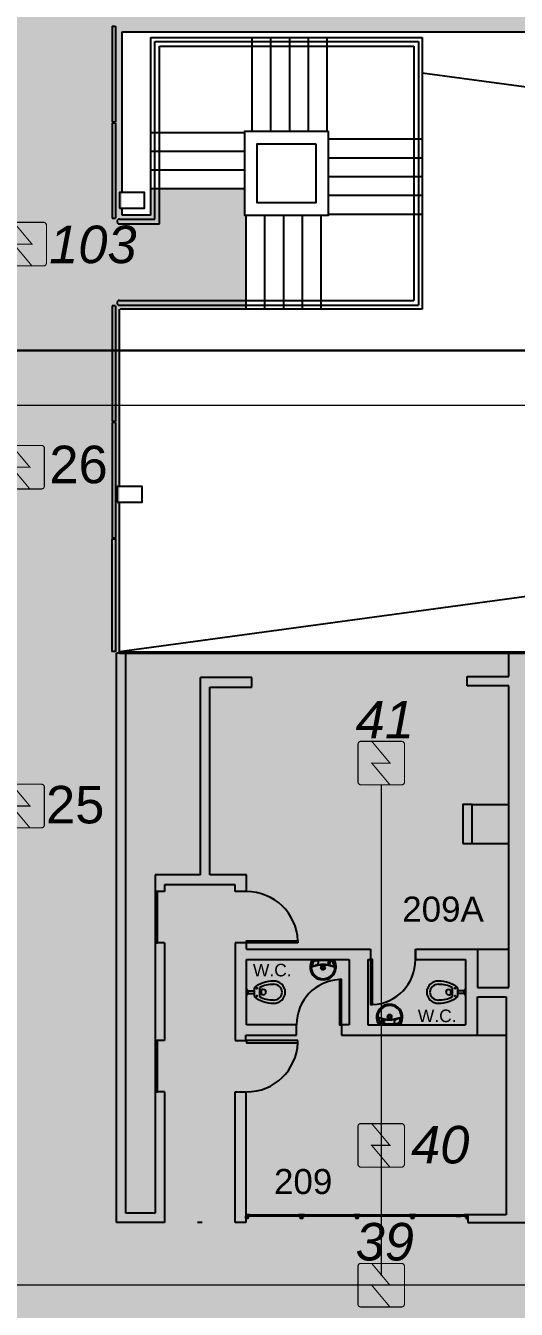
# Model space of a CAD drawing. Header units: metres. Extents: x -331 to 2982, y 362 to 2539.
# Drawn here: x 771.62 to 779.47, y 1904.12 to 1924.64 of the extents above; entities that cross this region are included whole.
import ezdxf
from ezdxf.enums import TextEntityAlignment as Align

# ---------------------------------------------------------------- set-up
doc = ezdxf.new("R2010")
doc.units = ezdxf.units.M
doc.layers.add('_corredores', color=251, linetype='Continuous', plot=False)
doc.layers.add('_salas', color=251, linetype='Continuous', plot=False)
for name, color, linetype in [('ALV', 251, 'Continuous'), ('CX', 251, 'Continuous'), ('Det', 251, 'Continuous'), ('DET. FUMAÇA', 1, 'Continuous'), ('Det_Vigas', 251, 'Continuous'), ('Detector_antigo', 84, 'Continuous'), ('Div', 251, 'Continuous'), ('Est', 251, 'Continuous'), ('Mob', 251, 'Continuous'), ('Pis', 251, 'Continuous'), ('SALAS NOVAS', 7, 'Continuous'), ('Texto_Salas', 251, 'Continuous'), ('vid', 251, 'Continuous')]:
    doc.layers.add(name, color=color, linetype=linetype)
doc.layers.add('Botoeira_antiga', color=74, linetype='Continuous', lineweight=30)
doc.styles.add('ARIAL', font='arial.ttf')
doc.styles.add('DESTAQUE', font='arial.ttf', dxfattribs={"height": 0.4})
doc.styles.add('X3G_ENTITY_1416BAE9', font='arial.ttf', dxfattribs={"height": 0.6})
doc.styles.add('X3G_ENTITY_1416BC2E', font='arial.ttf', dxfattribs={"height": 0.6})
doc.styles.add('X3G_ENTITY_1416BC38', font='arial.ttf', dxfattribs={"height": 0.6})
doc.styles.add('X3G_ENTITY_1416BC42', font='arial.ttf', dxfattribs={"height": 0.6})
doc.styles.add('X3G_ENTITY_1416BC45', font='arial.ttf', dxfattribs={"height": 0.6})
doc.styles.add('X3G_ENTITY_1416BC65', font='arial.ttf', dxfattribs={"height": 0.6})

# ---------------------------------------------------------------- blocks, each defined once
blk = doc.blocks.new('Detector de fumaça')
at = {"layer": 'DET. FUMAÇA', "linetype": 'Continuous', "lineweight": 15, "const_width": 0.0187}
blk.add_lwpolyline([(774.599, 539.816), (775.249, 539.816, -0.414214), (775.296, 539.769), (775.296, 539.167, -0.414214), (775.249, 539.12), (774.599, 539.12, -0.414214), (774.553, 539.167), (774.553, 539.769, -0.414214)], format="xyb", close=True, dxfattribs=at)
blk.add_lwpolyline([(774.773, 539.816), (775.064, 539.468), (774.773, 539.468), (775.064, 539.12)], dxfattribs=at)

msp = doc.modelspace()

# ---------------------------------------------------------------- hatches: boundary and pattern name
at = {"layer": '_corredores', "transparency": 33554508}
h = msp.add_hatch(color=256, dxfattribs=at)
h.dxf.hatch_style = 1
h.paths.add_polyline_path([(851.609, 1924.544), (870.379, 1924.544), (870.379, 1926.38), (870.189, 1926.38), (870.189, 1926.577), (870.003, 1926.764), (866.304, 1926.765), (866.288, 1926.731), (866.184, 1926.814), (865.422, 1927.574), (863.994, 1927.574), (862.566, 1927.574), (861.756, 1926.765), (861.72, 1926.765), (861.716, 1926.764), (861.703, 1926.763), (861.685, 1926.763), (858.091, 1926.765), (857.744, 1926.418), (857.397, 1926.765), (853.804, 1926.765), (853.788, 1926.731), (853.684, 1926.814), (852.922, 1927.574), (851.494, 1927.574), (849.748, 1927.574), (849.748, 1926.814), (849.608, 1926.814), (849.608, 1929.894), (841.234, 1929.894), (841.234, 1928.054), (840.474, 1928.054), (840.474, 1927.096), (840.756, 1926.814), (840.374, 1926.432), (840.042, 1926.765), (836.434, 1926.765), (836.419, 1926.731), (836.314, 1926.814), (835.553, 1927.574), (834.124, 1927.574), (832.696, 1927.574), (831.886, 1926.765), (831.85, 1926.765), (831.847, 1926.764), (831.833, 1926.763), (831.815, 1926.763), (828.221, 1926.765), (827.874, 1926.418), (827.528, 1926.765), (823.934, 1926.765), (823.918, 1926.731), (823.814, 1926.814), (823.052, 1927.574), (821.624, 1927.574), (820.195, 1927.574), (819.385, 1926.765), (819.35, 1926.765), (819.346, 1926.764), (819.333, 1926.763), (819.315, 1926.763), (815.721, 1926.765), (815.374, 1926.418), (815.027, 1926.765), (811.434, 1926.765), (811.418, 1926.731), (811.314, 1926.814), (810.552, 1927.574), (809.124, 1927.574), (807.695, 1927.574), (806.886, 1926.765), (806.85, 1926.765), (806.846, 1926.764), (806.833, 1926.763), (806.815, 1926.763), (803.221, 1926.765), (802.874, 1926.418), (802.527, 1926.765), (798.934, 1926.765), (798.918, 1926.731), (798.814, 1926.814), (798.052, 1927.574), (796.624, 1927.574), (795.195, 1927.574), (794.386, 1926.765), (794.35, 1926.765), (794.346, 1926.764), (794.333, 1926.763), (794.315, 1926.763), (790.721, 1926.765), (790.374, 1926.418), (790.027, 1926.765), (786.434, 1926.765), (786.418, 1926.731), (786.314, 1926.814), (785.552, 1927.574), (784.124, 1927.574), (782.696, 1927.574), (781.886, 1926.765), (781.85, 1926.765), (781.846, 1926.764), (781.833, 1926.763), (781.815, 1926.763), (778.221, 1926.765), (777.874, 1926.418), (777.527, 1926.765), (773.934, 1926.765), (773.918, 1926.731), (773.814, 1926.814), (773.052, 1927.574), (771.624, 1927.574), (770.196, 1927.574), (769.386, 1926.765), (769.35, 1926.765), (769.347, 1926.764), (769.333, 1926.763), (769.315, 1926.763), (765.615, 1926.764), (765.429, 1926.577), (765.429, 1926.38), (765.239, 1926.38), (765.239, 1924.544), (770.084, 1924.544), (770.084, 1914.631), (770.394, 1914.631), (770.394, 1905.511), (765.009, 1905.511), (765.009, 1910.811), (763.809, 1910.811), (763.809, 1905.511), (755.909, 1905.511), (755.909, 1910.811), (754.809, 1910.811), (754.809, 1905.511), (746.059, 1905.511), (746.059, 1901.896), (748.429, 1901.896), (748.429, 1903.596), (748.029, 1903.596), (748.029, 1903.796), (754.454, 1903.796), (754.454, 1903.596), (754.129, 1903.596), (754.129, 1901.896), (754.454, 1901.896), (754.454, 1901.696), (754.454, 1901.171), (757.954, 1901.171), (757.954, 1903.571), (757.954, 1903.771), (768.009, 1903.771), (768.009, 1903.751), (768.814, 1903.751), (768.814, 1895.791), (767.984, 1895.791), (767.984, 1895.771), (762.344, 1895.771), (761.069, 1895.771), (761.069, 1893.046), (754.154, 1893.046), (752.479, 1893.046), (752.479, 1860.521), (752.479, 1859.096), (752.479, 1857.621), (754.079, 1857.621), (754.079, 1860.546), (753.904, 1860.546), (753.904, 1863.421), (754.169, 1863.421), (754.169, 1887.631), (760.804, 1887.631), (760.804, 1887.721), (768.909, 1887.721), (770.309, 1887.721), (771.909, 1887.721), (773.009, 1887.721), (775.859, 1887.721), (775.859, 1886.621), (777.159, 1886.621), (777.159, 1887.721), (788.759, 1887.721), (788.759, 1886.621), (790.059, 1886.621), (790.059, 1887.721), (802.309, 1887.721), (804.009, 1887.721), (844.959, 1887.721), (844.959, 1887.896), (845.259, 1887.896), (845.259, 1887.543), (845.259, 1863.221), (807.109, 1863.221), (807.109, 1860.671), (807.109, 1860.571), (806.556, 1860.571), (806.556, 1858.751), (806.556, 1855.871), (806.556, 1855.143), (807.956, 1855.143), (807.956, 1857.121), (809.134, 1857.121), (809.134, 1860.671), (845.259, 1860.671), (845.259, 1855.977), (846.384, 1855.977), (846.384, 1856.871), (846.034, 1856.871), (846.034, 1856.971), (846.434, 1856.971), (846.434, 1860.671), (849.184, 1860.671), (849.184, 1856.971), (849.584, 1856.971), (849.584, 1856.871), (849.234, 1856.871), (849.234, 1855.977), (850.459, 1855.977), (850.459, 1860.671), (859.459, 1860.671), (859.459, 1863.221), (849.559, 1863.221), (849.559, 1888.221), (849.659, 1888.221), (849.659, 1887.721), (854.289, 1887.721), (854.289, 1895.621), (859.259, 1895.621), (859.259, 1905.521), (857.359, 1905.521), (857.359, 1905.621), (858.034, 1905.621), (858.034, 1908.221), (853.709, 1908.221), (853.709, 1908.184), (853.609, 1908.184), (853.609, 1910.121), (850.859, 1910.121), (850.86, 1912.861), (849.659, 1912.861), (849.659, 1908.921), (852.409, 1908.921), (852.409, 1903.771), (852.409, 1895.701), (852.409, 1890.371), (849.559, 1890.371), (849.559, 1908.921), (849.559, 1912.961), (852.259, 1912.961), (852.259, 1914.631), (851.609, 1914.631)])
h.paths.add_polyline_path([(845.929, 1914.631), (846.006, 1914.631), (846.006, 1905.511), (844.999, 1905.511), (844.999, 1909.911), (845.009, 1910.811), (843.809, 1910.811), (843.809, 1905.511), (835.009, 1905.511), (835.009, 1910.811), (833.809, 1910.811), (833.809, 1905.511), (825.009, 1905.511), (825.009, 1910.811), (823.809, 1910.811), (823.809, 1905.511), (815.009, 1905.511), (815.009, 1910.811), (813.809, 1910.811), (813.809, 1905.511), (805.009, 1905.511), (805.009, 1910.811), (803.809, 1910.811), (803.809, 1905.511), (795.009, 1905.511), (795.009, 1910.811), (793.809, 1910.811), (793.809, 1905.511), (785.009, 1905.511), (785.009, 1910.811), (783.809, 1910.811), (783.809, 1905.511), (775.009, 1905.511), (775.009, 1910.811), (773.979, 1910.811), (773.979, 1905.511), (773.194, 1905.511), (773.194, 1914.631), (773.124, 1914.631), (773.124, 1920.111), (775.144, 1920.111), (775.144, 1921.611), (775.124, 1921.611), (775.124, 1922.031), (773.624, 1922.031), (773.624, 1921.611), (773.164, 1921.611), (773.164, 1924.544), (845.929, 1924.543), (845.929, 1921.611), (845.469, 1921.611), (845.469, 1922.031), (843.969, 1922.031), (843.969, 1921.611), (843.949, 1920.111), (845.929, 1920.111)], flags=16)
h.paths.add_polyline_path([(851.494, 1926.432), (851.112, 1926.814), (851.494, 1927.196), (851.876, 1926.814)], flags=16)
h.paths.add_polyline_path([(845.244, 1926.432), (844.862, 1926.814), (845.244, 1927.196), (845.626, 1926.814)], flags=16)
h.paths.add_polyline_path([(845.119, 1903.801), (845.119, 1895.821), (845.259, 1895.821), (845.259, 1890.321), (839.659, 1890.321), (775.859, 1890.321), (772.984, 1890.321), (772.984, 1895.791), (771.754, 1895.791), (771.754, 1903.746), (773.099, 1903.746), (773.099, 1903.801)], flags=16)
h.paths.add_polyline_path([(834.506, 1926.814), (834.124, 1926.432), (833.742, 1926.814), (834.124, 1927.196)], flags=16)
h.paths.add_polyline_path([(863.612, 1926.814), (863.994, 1927.196), (864.376, 1926.814), (863.994, 1926.432)], flags=16)
h.paths.add_polyline_path([(845.259, 1895.821), (845.259, 1890.321), (839.659, 1890.321), (775.859, 1890.321), (772.984, 1890.321), (772.984, 1895.821), (775.859, 1895.821), (839.659, 1895.821)], flags=0)
h.paths.add_polyline_path([(822.006, 1926.814), (821.624, 1926.432), (821.242, 1926.814), (821.624, 1927.196)], flags=16)
h.paths.add_polyline_path([(809.506, 1926.814), (809.124, 1926.432), (808.742, 1926.814), (809.124, 1927.196)], flags=16)
h.paths.add_polyline_path([(797.006, 1926.814), (796.624, 1926.432), (796.242, 1926.814), (796.624, 1927.196)], flags=16)
h.paths.add_polyline_path([(784.506, 1926.814), (784.124, 1926.432), (783.742, 1926.814), (784.124, 1927.196)], flags=16)
h.paths.add_polyline_path([(772.006, 1926.814), (771.624, 1926.432), (771.242, 1926.814), (771.624, 1927.196)], flags=16)
edge = h.paths.add_edge_path(flags=16)
edge.add_line((767.555, 1893.924), (767.408, 1893.821))
edge.add_line((767.408, 1893.821), (767.203, 1894.065))
edge.add_line((767.203, 1894.065), (766.309, 1893.171))
edge.add_arc((765.909, 1892.771), 0.565, -45, 45, ccw=False)
edge.add_line((766.309, 1892.372), (767.203, 1891.477))
edge.add_line((767.203, 1891.477), (767.408, 1891.721))
edge.add_line((767.408, 1891.721), (767.555, 1891.618))
edge.add_arc((765.909, 1892.771), 2.01, 35, 325, ccw=False)
at = {"layer": '_salas', "transparency": 33554559}
h = msp.add_hatch(color=256, dxfattribs=at)
h.dxf.hatch_style = 1
h.paths.add_polyline_path([(805.009, 1905.511), (813.809, 1905.511), (813.809, 1910.811), (815.009, 1910.811), (815.009, 1905.511), (823.809, 1905.511), (823.809, 1910.811), (825.009, 1910.811), (825.009, 1905.511), (833.809, 1905.511), (833.809, 1910.811), (835.009, 1910.811), (835.009, 1905.511), (843.809, 1905.511), (843.809, 1910.811), (845.009, 1910.811), (845.009, 1909.911), (844.999, 1909.911), (844.999, 1905.511), (846.006, 1905.511), (846.006, 1914.631), (773.194, 1914.631), (773.194, 1905.511), (773.979, 1905.511), (773.979, 1910.811), (775.009, 1910.811), (775.009, 1905.511), (783.809, 1905.511), (783.809, 1910.811), (785.009, 1910.811), (785.009, 1905.511), (793.809, 1905.511), (793.809, 1910.811), (795.009, 1910.811), (795.009, 1905.511), (803.809, 1905.511), (803.809, 1910.811), (805.009, 1910.811)])

# ---------------------------------------------------------------- linework, layer by layer
at = {"layer": 'ALV'}
for p, q in [((773.074, 1905.511), (773.074, 1914.611)), ((773.224, 1914.611), (773.074, 1914.611)), ((773.224, 1905.661), (773.224, 1914.611)), ((779.349, 1914.241), (779.349, 1914.611)), ((778.679, 1914.091), (778.679, 1914.241)), ((778.679, 1914.241), (779.349, 1914.241)), ((775.239, 1914.221), (774.419, 1914.221)), ((774.419, 1911.071), (774.419, 1914.221)), ((774.569, 1911.071), (774.569, 1914.071)), ((774.569, 1914.071), (775.239, 1914.071)), ((775.239, 1914.071), (775.239, 1914.221)), ((779.349, 1914.091), (778.679, 1914.091)), ((779.349, 1909.269), (779.349, 1914.091)), ((774.419, 1911.071), (773.694, 1911.071)), ((773.694, 1911.071), (773.694, 1910.801)), ((775.154, 1911.071), (774.569, 1911.071)), ((775.154, 1910.801), (775.154, 1911.071)), ((773.844, 1910.801), (773.694, 1910.801)), ((774.974, 1910.911), (773.844, 1910.911)), ((773.844, 1910.911), (773.844, 1910.801)), ((774.974, 1910.801), (774.974, 1910.911)), ((775.154, 1910.801), (774.974, 1910.801)), ((773.694, 1909.981), (773.694, 1908.421)), ((773.844, 1909.981), (773.694, 1909.981)), ((773.844, 1909.981), (773.844, 1908.421)), ((775.154, 1909.981), (774.974, 1909.981)), ((774.974, 1909.981), (774.974, 1908.421)), ((775.154, 1909.881), (775.154, 1909.981)), ((775.154, 1909.881), (777.134, 1909.881)), ((777.134, 1909.881), (777.134, 1909.714)), ((777.854, 1909.881), (777.854, 1909.714)), ((777.854, 1909.714), (777.854, 1909.881)), ((777.854, 1909.881), (778.844, 1909.881)), ((778.844, 1909.881), (778.844, 1909.269)), ((775.154, 1908.674), (775.154, 1909.714)), ((775.154, 1909.714), (776.794, 1909.714)), ((776.794, 1909.714), (776.794, 1908.674)), ((777.094, 1909.714), (777.094, 1908.674)), ((777.094, 1909.714), (777.134, 1909.714)), ((777.854, 1909.714), (778.654, 1909.714)), ((778.654, 1909.714), (778.654, 1908.674)), ((778.844, 1909.269), (779.304, 1909.269)), ((778.844, 1909.269), (779.349, 1909.269)), ((778.844, 1908.506), (778.844, 1909.119)), ((778.844, 1909.119), (779.304, 1909.119)), ((779.304, 1909.119), (779.304, 1905.636)), ((775.144, 1908.421), (775.144, 1908.506)), ((775.144, 1908.506), (775.954, 1908.506)), ((775.954, 1908.674), (775.154, 1908.674)), ((775.954, 1908.506), (775.954, 1908.674)), ((776.794, 1908.674), (776.674, 1908.674)), ((776.674, 1908.674), (776.674, 1908.506)), ((776.674, 1908.506), (778.844, 1908.506)), ((777.094, 1908.674), (778.654, 1908.674)), ((773.844, 1908.421), (773.694, 1908.421)), ((774.974, 1908.421), (775.144, 1908.421)), ((773.694, 1907.601), (773.694, 1905.661)), ((773.844, 1907.601), (773.694, 1907.601)), ((773.844, 1907.601), (773.844, 1905.511)), ((774.974, 1907.601), (775.144, 1907.601)), ((774.974, 1905.511), (774.974, 1907.601)), ((775.144, 1907.601), (775.144, 1905.511)), ((773.694, 1905.661), (773.224, 1905.661)), ((779.304, 1905.636), (778.694, 1905.636)), ((778.694, 1905.636), (778.694, 1905.511)), ((773.844, 1905.511), (773.074, 1905.511)), ((775.144, 1905.511), (774.974, 1905.511)), ((778.694, 1905.511), (779.409, 1905.511)), ((779.409, 1905.511), (780.124, 1905.511))]:
    msp.add_line(p, q, dxfattribs=at)
at = {"layer": 'Botoeira_antiga'}
msp.add_line((763.38, 1919.452), (871.635, 1919.452), dxfattribs=at)
at = {"layer": 'CX', "color": 251}
for points in [[(773.124, 1921.727), (773.523, 1921.727), (773.523, 1921.977), (773.124, 1921.977)], [(773.084, 1917.026), (773.484, 1917.026), (773.484, 1917.276), (773.084, 1917.276)]]:
    msp.add_lwpolyline(points, close=True, dxfattribs=at)
at = {"layer": 'CX'}
for points in [[(773.694, 1910.801), (773.694, 1909.981), (773.729, 1909.981), (773.729, 1910.801)], [(775.974, 1909.981), (775.154, 1909.981), (775.154, 1910.016), (775.974, 1910.016)], [(777.169, 1908.994), (777.169, 1909.714), (777.134, 1909.714), (777.134, 1908.994)], [(776.639, 1909.394), (776.639, 1908.674), (776.674, 1908.674), (776.674, 1909.394)], [(773.694, 1908.421), (773.694, 1907.601), (773.729, 1907.601), (773.729, 1908.421)], [(775.974, 1908.421), (775.154, 1908.421), (775.154, 1908.386), (775.974, 1908.386)], [(775.147, 1905.636), (775.144, 1905.636), (775.144, 1905.614), (775.147, 1905.614)], [(775.207, 1905.635), (775.148, 1905.635), (775.148, 1905.615), (775.207, 1905.615), (775.207, 1905.614), (775.147, 1905.614), (775.147, 1905.636), (775.207, 1905.636)], [(775.984, 1905.635), (776.029, 1905.635), (776.029, 1905.615), (775.984, 1905.615), (775.984, 1905.614), (776.03, 1905.614), (776.03, 1905.636), (775.984, 1905.636)], [(776.033, 1905.636), (776.03, 1905.636), (776.03, 1905.614), (776.033, 1905.614)], [(776.08, 1905.635), (776.034, 1905.635), (776.034, 1905.615), (776.08, 1905.615), (776.08, 1905.614), (776.033, 1905.614), (776.033, 1905.636), (776.08, 1905.636)], [(776.871, 1905.635), (776.917, 1905.635), (776.917, 1905.615), (776.871, 1905.615), (776.871, 1905.614), (776.918, 1905.614), (776.918, 1905.636), (776.871, 1905.636)], [(776.921, 1905.636), (776.918, 1905.636), (776.918, 1905.614), (776.921, 1905.614)], [(776.967, 1905.635), (776.922, 1905.635), (776.922, 1905.615), (776.967, 1905.615), (776.967, 1905.614), (776.921, 1905.614), (776.921, 1905.636), (776.967, 1905.636)], [(777.759, 1905.635), (777.804, 1905.635), (777.804, 1905.615), (777.759, 1905.615), (777.759, 1905.614), (777.805, 1905.614), (777.805, 1905.636), (777.759, 1905.636)], [(777.808, 1905.636), (777.805, 1905.636), (777.805, 1905.614), (777.808, 1905.614)], [(777.855, 1905.635), (777.809, 1905.635), (777.809, 1905.615), (777.855, 1905.615), (777.855, 1905.614), (777.808, 1905.614), (777.808, 1905.636), (777.855, 1905.636)], [(778.631, 1905.635), (778.69, 1905.635), (778.69, 1905.615), (778.631, 1905.615), (778.631, 1905.614), (778.691, 1905.614), (778.691, 1905.636), (778.631, 1905.636)], [(778.691, 1905.636), (778.694, 1905.636), (778.694, 1905.614), (778.691, 1905.614)]]:
    msp.add_lwpolyline(points, close=True, dxfattribs=at)
for points in [[(775.174, 1905.615), (775.174, 1905.575), (775.144, 1905.575), (775.144, 1905.615)], [(776.047, 1905.615), (776.047, 1905.575), (776.017, 1905.575), (776.017, 1905.615)], [(776.934, 1905.615), (776.934, 1905.575), (776.904, 1905.575), (776.904, 1905.615)], [(777.822, 1905.615), (777.822, 1905.575), (777.792, 1905.575), (777.792, 1905.615)], [(778.664, 1905.615), (778.664, 1905.575), (778.694, 1905.575), (778.694, 1905.615)]]:
    msp.add_lwpolyline(points, dxfattribs=at)
at = {"layer": 'CX', "color": 251, "true_color": 0x606060}
for centre, radius, start, end in [((775.154, 1909.981), 0.821, 2.4441, 90), ((777.134, 1909.714), 0.721, 272.783, 0), ((776.674, 1908.674), 0.721, 92.783, 180), ((775.154, 1908.421), 0.821, 270, 357.5559)]:
    msp.add_arc(centre, radius, start, end, dxfattribs=at)
at = {"layer": 'Det', "color": 251}
for p, q in [((841.129, 1923.891), (773.124, 1914.631)), ((777.964, 1923.89), (845.929, 1914.631))]:
    msp.add_line(p, q, dxfattribs=at)
at = {"layer": 'Det_Vigas', "color": 251}
for p, q in [((773.514, 1905.511), (773.404, 1905.511)), ((774.447, 1905.511), (774.372, 1905.511)), ((775.332, 1905.615), (775.257, 1905.615)), ((776.513, 1905.615), (776.438, 1905.615)), ((777.4, 1905.615), (777.325, 1905.615)), ((778.506, 1905.615), (778.581, 1905.615)), ((779.354, 1905.511), (779.464, 1905.511))]:
    msp.add_line(p, q, dxfattribs=at)
at = {"layer": 'Div', "color": 230, "linetype": 'Continuous', "lineweight": 0}
msp.add_line((871.689, 1918.572), (742.174, 1918.572), dxfattribs=at)
at = {"layer": 'Div', "color": 150, "linetype": 'Continuous', "lineweight": 0}
for p, q in [((777.307, 1912.507), (777.307, 1904.657)), ((847.293, 1904.51), (748.299, 1904.51))]:
    msp.add_line(p, q, dxfattribs=at)
at = {"layer": 'Est'}
msp.add_lwpolyline([(778.609, 1911.571), (778.759, 1911.571), (778.759, 1912.191), (778.609, 1912.191)], close=True, dxfattribs=at)
at = {"layer": 'Mob'}
for p, q in [((778.759, 1912.191), (779.349, 1912.191)), ((778.759, 1911.571), (779.349, 1911.571)), ((778.844, 1909.881), (779.349, 1909.881)), ((776.201, 1909.711), (776.552, 1909.711)), ((775.154, 1909.194), (775.154, 1909.234)), ((775.154, 1909.234), (775.165, 1909.234)), ((775.154, 1909.194), (775.154, 1909.153)), ((775.154, 1909.153), (775.165, 1909.153)), ((775.174, 1909.214), (775.174, 1909.225)), ((775.174, 1909.214), (775.174, 1909.174)), ((775.174, 1909.214), (775.274, 1909.214)), ((775.174, 1909.174), (775.274, 1909.174)), ((775.174, 1909.174), (775.174, 1909.163)), ((775.274, 1909.264), (775.274, 1909.124)), ((775.362, 1909.264), (775.362, 1909.124)), ((775.393, 1909.153), (775.393, 1909.234)), ((775.422, 1909.234), (775.393, 1909.234)), ((775.422, 1909.153), (775.393, 1909.153)), ((778.386, 1909.234), (778.415, 1909.234)), ((778.386, 1909.153), (778.415, 1909.153)), ((778.415, 1909.234), (778.415, 1909.153)), ((778.446, 1909.124), (778.446, 1909.264)), ((778.534, 1909.124), (778.534, 1909.264)), ((778.634, 1909.214), (778.534, 1909.214)), ((778.634, 1909.174), (778.534, 1909.174)), ((778.634, 1909.214), (778.634, 1909.225)), ((778.634, 1909.174), (778.634, 1909.214)), ((778.634, 1909.174), (778.634, 1909.163)), ((778.654, 1909.234), (778.643, 1909.234)), ((778.654, 1909.153), (778.643, 1909.153)), ((778.654, 1909.194), (778.654, 1909.234)), ((778.654, 1909.194), (778.654, 1909.153)), ((777.617, 1908.674), (777.266, 1908.674)), ((778.844, 1908.506), (779.304, 1908.506))]:
    msp.add_line(p, q, dxfattribs=at)
for points in [[(776.377, 1909.703, 0.019765), (776.251, 1909.698, 0.055725), (776.233, 1909.696, 0.26837), (776.2, 1909.66, 0.08527), (776.188, 1909.572, 0.373975), (776.377, 1909.408, 0.373975), (776.567, 1909.572, 0.08527), (776.555, 1909.66, 0.26837), (776.521, 1909.696, 0.055725), (776.503, 1909.698, 0.019765)], [(777.441, 1908.684, 0.019765), (777.567, 1908.689, 0.055725), (777.585, 1908.692, 0.26837), (777.618, 1908.728, 0.08527), (777.63, 1908.815, 0.373975), (777.441, 1908.98, 0.373975), (777.251, 1908.815, 0.08527), (777.263, 1908.728, 0.26837), (777.297, 1908.692, 0.055725), (777.315, 1908.689, 0.019765)]]:
    msp.add_lwpolyline(points, format="xyb", close=True, dxfattribs=at)
for points in [[(776.552, 1909.606, 0.09339), (776.539, 1909.66, 0.281673), (776.494, 1909.693, 0.022774), (776.404, 1909.698), (776.377, 1909.698), (776.35, 1909.698, 0.022774), (776.26, 1909.693, 0.281673), (776.215, 1909.66, 0.09339), (776.203, 1909.606)], [(776.552, 1909.606, -0.557482), (776.544, 1909.601, 0.068592), (776.44, 1909.631, 0.02486), (776.377, 1909.636, 0.02486), (776.314, 1909.631, 0.068592), (776.21, 1909.601, -0.557482), (776.203, 1909.606)], [(776.545, 1909.601, 0.072415), (776.377, 1909.624, 0.072415), (776.21, 1909.601)], [(776.213, 1909.602, -0.467154), (776.215, 1909.609, -0.039312), (776.282, 1909.633, 0.320715), (776.301, 1909.653, 0.032811), (776.305, 1909.691)], [(777.266, 1908.781, -0.557482), (777.274, 1908.786, 0.068592), (777.378, 1908.756, 0.02486), (777.441, 1908.751, 0.02486), (777.504, 1908.756, 0.068592), (777.608, 1908.786, -0.557482), (777.615, 1908.781)], [(777.266, 1908.781, 0.09339), (777.279, 1908.728, 0.281673), (777.324, 1908.695, 0.022774), (777.414, 1908.689), (777.441, 1908.689), (777.468, 1908.689, 0.022774), (777.558, 1908.695, 0.281673), (777.603, 1908.728, 0.09339), (777.615, 1908.781)], [(777.273, 1908.786, 0.072415), (777.441, 1908.763, 0.072415), (777.608, 1908.786)], [(777.605, 1908.785, -0.467154), (777.603, 1908.778, -0.039312), (777.536, 1908.754, 0.320715), (777.517, 1908.734, 0.032811), (777.513, 1908.696)]]:
    msp.add_lwpolyline(points, format="xyb", dxfattribs=at)
for centre, radius in [((776.377, 1909.583), 0.0328), ((776.377, 1909.583), 0.0203), ((776.476, 1909.657), 0.0158), ((775.32, 1909.256), 0.00707), ((775.32, 1909.132), 0.00707), ((778.488, 1909.256), 0.00707), ((778.488, 1909.132), 0.00707), ((777.342, 1908.73), 0.0158), ((777.441, 1908.804), 0.0328), ((777.441, 1908.804), 0.0203)]:
    msp.add_circle(centre, radius, dxfattribs=at)
for centre, radius, start, end in [((776.435, 1909.589), 0.266, 151.9123, 184.0939), ((776.377, 1909.599), 0.209, 187.9818, 270), ((776.377, 1909.599), 0.209, 270, 352.0182), ((776.319, 1909.589), 0.266, 355.9061, 27.7353), ((775.568, 1908.904), 0.464, 87.9363, 129.3021), ((775.568, 1908.904), 0.414, 87.9363, 119.8675), ((775.595, 1909.19), 0.179, 1.2038, 93.3189), ((775.595, 1909.19), 0.129, 1.2038, 93.3189), ((778.213, 1909.19), 0.179, 86.6811, 178.7962), ((778.213, 1909.19), 0.129, 86.6811, 178.7962), ((778.24, 1908.904), 0.464, 50.6979, 92.0637), ((778.24, 1908.904), 0.414, 60.1325, 92.0637), ((775.165, 1909.225), 0.00935, 0, 90), ((775.165, 1909.163), 0.00935, 270, 0), ((775.568, 1909.483), 0.464, 230.6979, 272.0637), ((775.568, 1909.483), 0.414, 240.1325, 272.0637), ((775.425, 1909.192), 0.043, 1.2038, 93.3189), ((775.425, 1909.196), 0.043, 266.6811, 358.7962), ((775.595, 1909.197), 0.179, 266.6811, 358.7962), ((775.595, 1909.197), 0.129, 266.6811, 358.7962), ((778.213, 1909.197), 0.179, 181.2038, 273.3189), ((778.213, 1909.197), 0.129, 181.2038, 273.3189), ((778.24, 1909.483), 0.464, 267.9363, 309.3021), ((778.24, 1909.483), 0.414, 267.9363, 299.8675), ((778.383, 1909.192), 0.043, 86.6811, 178.7962), ((778.383, 1909.196), 0.043, 181.2038, 273.3189), ((778.643, 1909.225), 0.00935, 90, 180), ((778.643, 1909.163), 0.00935, 180, 270), ((777.441, 1908.789), 0.209, 90, 172.0182), ((777.441, 1908.789), 0.209, 7.9818, 90), ((777.499, 1908.799), 0.266, 175.9061, 207.7353), ((777.383, 1908.799), 0.266, 331.9123, 4.0939)]:
    msp.add_arc(centre, radius, start, end, dxfattribs=at)
at = {"layer": 'Pis', "color": 251}
for p, q in [((773.164, 1921.977), (773.164, 1924.544)), ((773.624, 1921.611), (773.624, 1924.451)), ((773.624, 1924.451), (777.964, 1924.451)), ((775.244, 1922.951), (775.244, 1924.451)), ((775.544, 1922.951), (775.544, 1924.451)), ((775.844, 1922.951), (775.844, 1924.451)), ((776.144, 1922.951), (776.144, 1924.451)), ((776.444, 1922.951), (776.444, 1924.451)), ((777.964, 1924.451), (777.964, 1920.111)), ((775.124, 1922.931), (773.624, 1922.931)), ((776.464, 1922.831), (777.964, 1922.831)), ((775.124, 1922.631), (773.624, 1922.631)), ((776.464, 1922.531), (777.964, 1922.531)), ((775.124, 1922.331), (773.624, 1922.331)), ((776.464, 1922.231), (777.964, 1922.231)), ((775.124, 1922.031), (773.624, 1922.031)), ((776.464, 1921.931), (777.964, 1921.931)), ((773.164, 1921.611), (773.164, 1921.727)), ((776.464, 1921.631), (777.964, 1921.631)), ((773.624, 1921.611), (773.164, 1921.611)), ((775.144, 1921.611), (775.144, 1920.111)), ((775.444, 1921.611), (775.444, 1920.111)), ((775.744, 1921.611), (775.744, 1920.111)), ((776.044, 1921.611), (776.044, 1920.111)), ((776.344, 1921.611), (776.344, 1920.111)), ((773.124, 1917.276), (773.124, 1920.111)), ((777.964, 1920.111), (773.134, 1920.111)), ((773.124, 1914.631), (773.124, 1917.026))]:
    msp.add_line(p, q, dxfattribs=at)
at = {"layer": 'Pis', "color": 251, "linetype": 'ByBlock'}
msp.add_line((773.164, 1924.544), (845.929, 1924.544), dxfattribs=at)
at = {"layer": 'Pis', "color": 251}
for points in [[(776.464, 1922.951), (775.124, 1922.951), (775.124, 1921.611), (776.464, 1921.611)], [(776.264, 1922.751), (776.264, 1921.811), (775.324, 1921.811), (775.324, 1922.751)]]:
    msp.add_lwpolyline(points, close=True, dxfattribs=at)
at = {"layer": 'vid', "color": 251, "ltscale": 5}
for p, q in [((773.009, 1924.633), (773.009, 1923.107)), ((773.009, 1924.633), (773.059, 1924.633)), ((773.059, 1924.633), (773.059, 1923.107)), ((773.009, 1923.107), (773.059, 1923.107)), ((773.009, 1923.091), (773.009, 1921.565)), ((773.009, 1923.091), (773.059, 1923.091)), ((773.059, 1923.091), (773.059, 1921.565)), ((773.009, 1921.565), (773.059, 1921.565)), ((773.059, 1920.165), (773.009, 1920.165)), ((773.009, 1920.165), (773.009, 1918.315)), ((773.059, 1920.165), (773.059, 1918.315)), ((773.059, 1918.315), (773.009, 1918.315)), ((773.059, 1918.299), (773.009, 1918.299)), ((773.009, 1918.299), (773.009, 1916.449)), ((773.059, 1918.299), (773.059, 1916.449)), ((773.059, 1916.449), (773.009, 1916.449))]:
    msp.add_line(p, q, dxfattribs=at)
at = {"layer": 'vid', "color": 251, "ltscale": 500}
for p, q in [((773.686, 1924.389), (777.902, 1924.389)), ((773.686, 1921.549), (773.686, 1924.389)), ((773.762, 1924.313), (777.826, 1924.313)), ((773.762, 1921.473), (773.762, 1924.313)), ((777.826, 1924.313), (777.826, 1920.249)), ((777.902, 1924.389), (777.902, 1920.173)), ((773.124, 1921.549), (773.686, 1921.549)), ((773.124, 1921.473), (773.762, 1921.473)), ((773.124, 1920.249), (777.826, 1920.249)), ((773.124, 1920.173), (777.902, 1920.173))]:
    msp.add_line(p, q, dxfattribs=at)
at = {"layer": 'vid', "color": 251, "linetype": 'ByBlock'}
for p, q in [((773.124, 1914.631), (846.149, 1914.631)), ((773.124, 1914.611), (846.149, 1914.611))]:
    msp.add_line(p, q, dxfattribs=at)
at = {"layer": 'vid', "color": 251, "linetype": 'ByBlock', "ltscale": 5}
msp.add_lwpolyline([(773.009, 1916.441), (773.059, 1916.441), (773.059, 1914.641), (773.009, 1914.641)], close=True, dxfattribs=at)
at = {"layer": 'vid'}
msp.add_lwpolyline([(775.148, 1905.635), (778.69, 1905.635), (778.69, 1905.615), (775.148, 1905.615)], close=True, dxfattribs=at)
at = {"layer": 'vid', "color": 251, "ltscale": 500}
for centre in [(773.124, 1921.511), (773.124, 1920.211)]:
    msp.add_arc(centre, 0.0381, 90, 270, dxfattribs=at)

# ---------------------------------------------------------------- block references
at = {"layer": 'DET. FUMAÇA', "linetype": 'Continuous', "lineweight": 0}
for p in [(-3.34, 1381.682), (-3.373, 1378.116), (2.383, 1373.387), (-3.373, 1372.701), (2.382, 1367.277), (2.382, 1365.042)]:
    msp.add_blockref('Detector de fumaça', p, dxfattribs=at)

# ---------------------------------------------------------------- texts
at = {"layer": 'Detector_antigo', "linetype": 'Continuous', "lineweight": 0, "insert": (771.999, 1921.445), "char_height": 0.6, "attachment_point": 1, "style": 'X3G_ENTITY_1416BAE9'}
msp.add_mtext_dynamic_manual_height_columns('{\\fArial|b0|i1|c0|p34;103}', width=13.3188, gutter_width=2.5, heights=[0], dxfattribs=at)
at = {"layer": 'Div', "color": 5, "linetype": 'Continuous', "lineweight": 0, "true_color": 0x0000ff, "char_height": 0.6, "attachment_point": 1}
for s, insert, style in [('26', (772.003, 1917.928), 'X3G_ENTITY_1416BC42'), ('{\\fArial|b0|i1|c0|p34;41}', (776.898, 1913.85), 'X3G_ENTITY_1416BC2E'), ('25', (771.95, 1912.491), 'X3G_ENTITY_1416BC45'), ('{\\fArial|b0|i1|c0|p34;40}', (777.784, 1907.056), 'X3G_ENTITY_1416BC38'), ('{\\fArial|b0|i1|c0|p34;39}', (776.898, 1905.505), 'X3G_ENTITY_1416BC65')]:
    msp.add_mtext_dynamic_manual_height_columns(s, width=13.3188, gutter_width=2.5, heights=[0], dxfattribs=dict(at, insert=insert, style=style))
at = {"layer": 'SALAS NOVAS', "color": 251, "linetype": 'ByBlock', "style": 'DESTAQUE'}
for s, p in [('209A ', (778.373, 1910.321)), ('209 ', (776.137, 1905.967))]:
    msp.add_text(s, height=0.4, dxfattribs=at).set_placement(p, align=Align.CENTER)
at = {"layer": 'Texto_Salas', "color": 251, "char_height": 0.2, "width": 2.2626, "attachment_point": 2, "style": 'ARIAL'}
for insert in [(775.566, 1909.646), (778.202, 1908.915)]:
    msp.add_mtext('W.C.', dxfattribs=dict(at, insert=insert))

doc.saveas('drawing.dxf')
